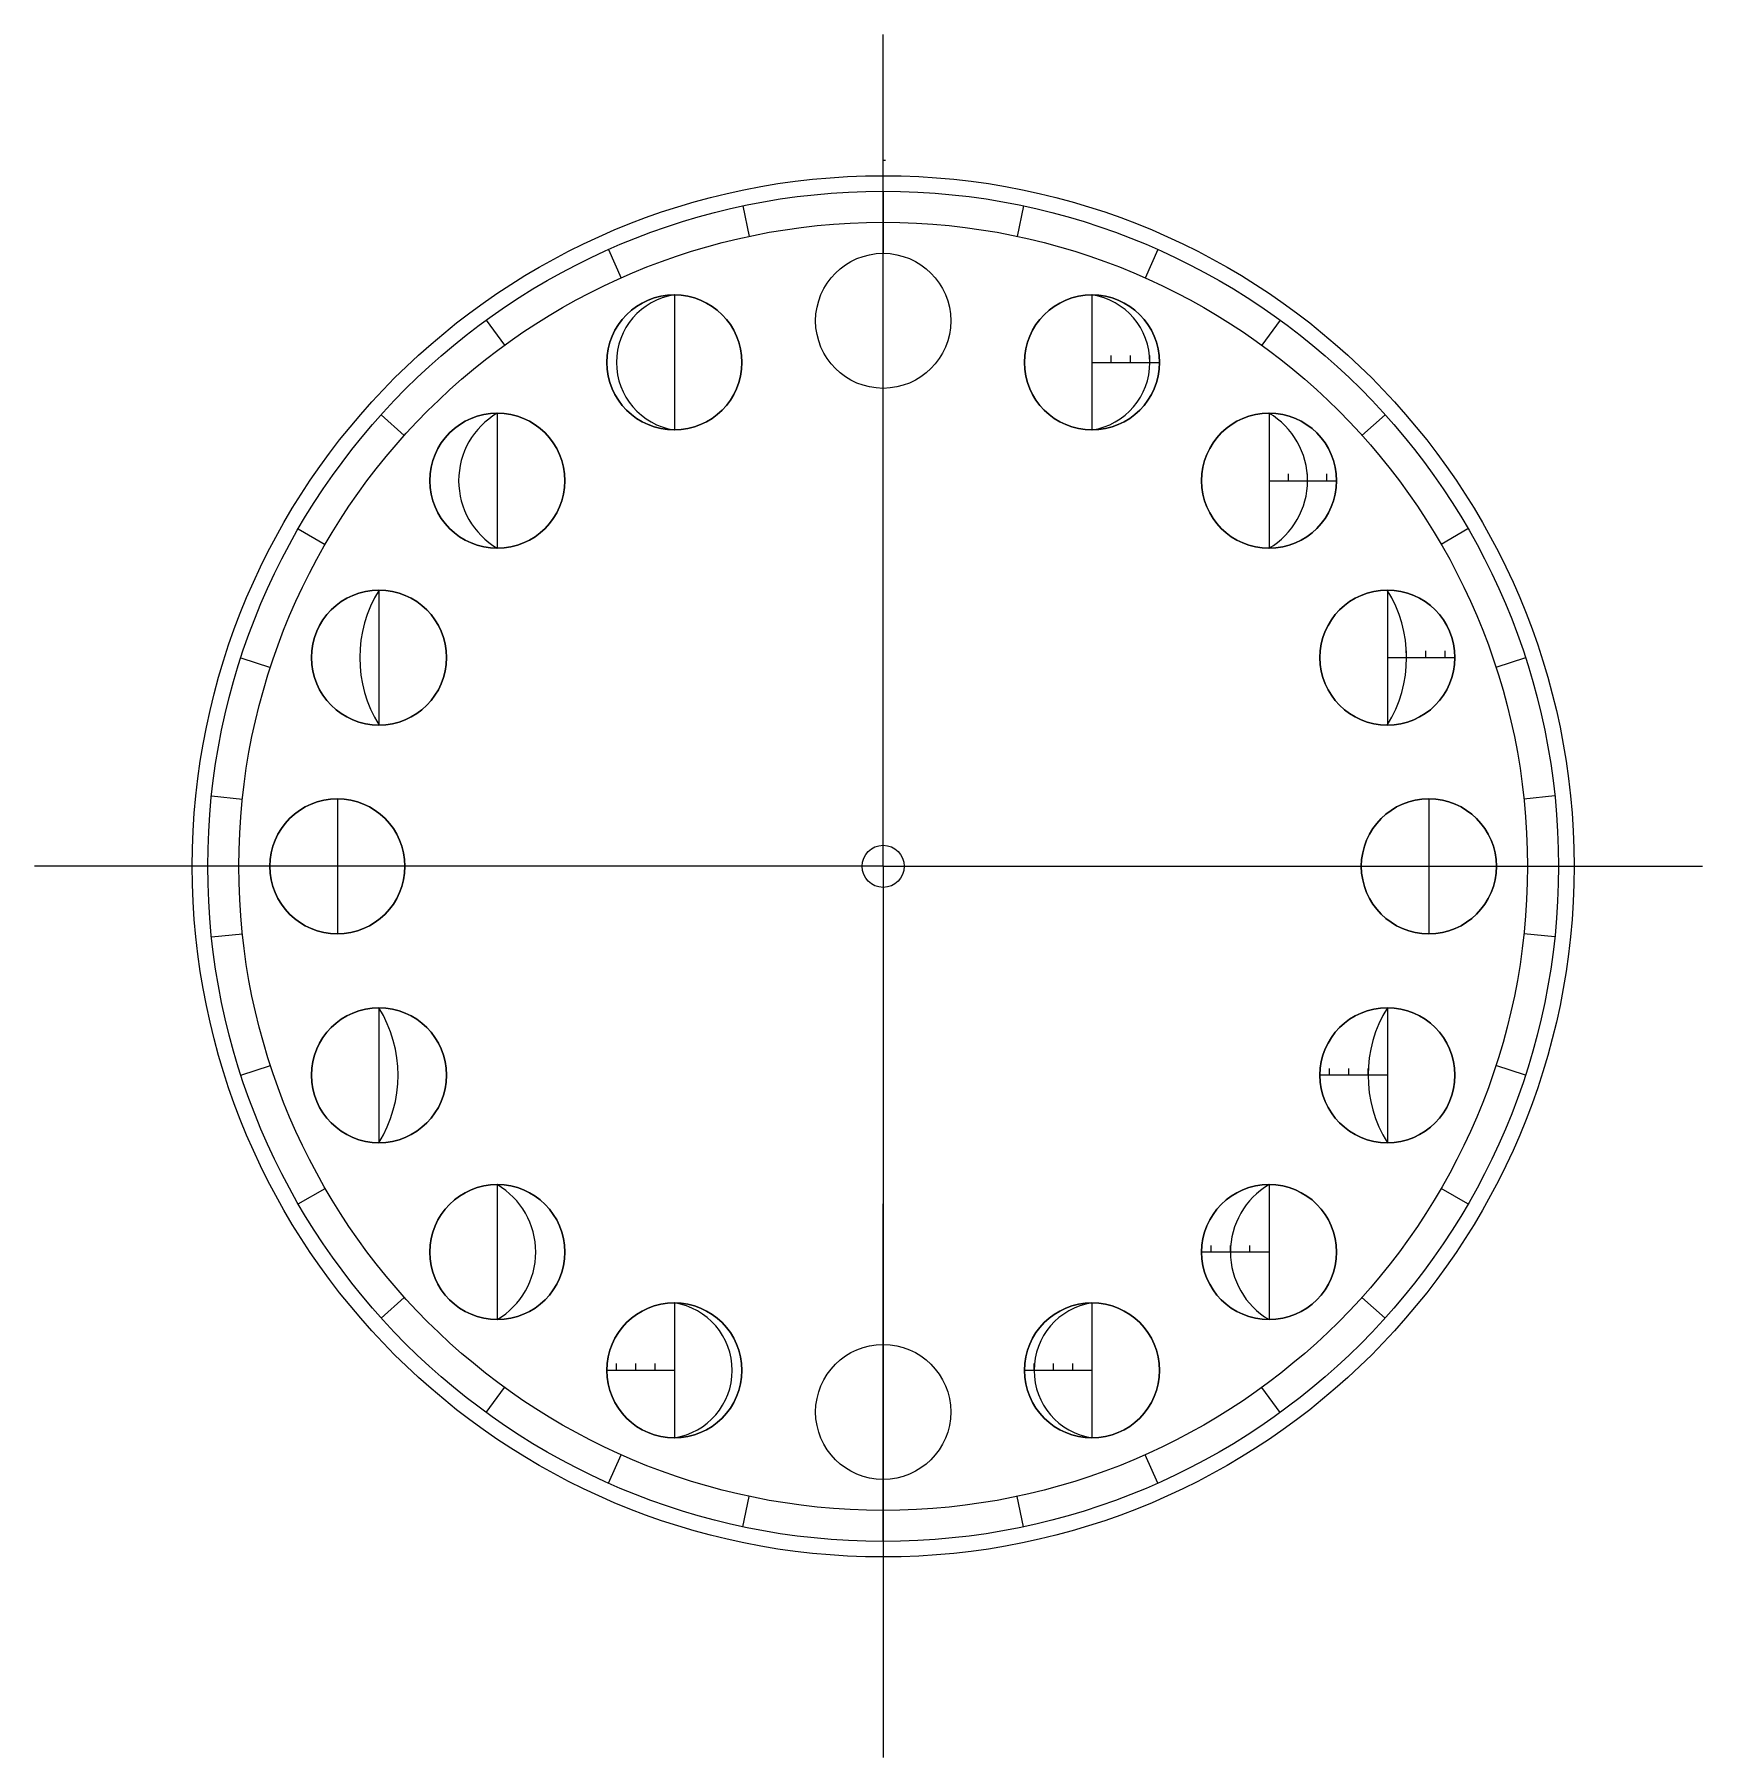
# Model space of a CAD drawing. Header units: inches. Extents: x 14 to 26.4, y 5.2 to 18.
import ezdxf

# ---------------------------------------------------------------- set-up
doc = ezdxf.new("R2010")
doc.units = ezdxf.units.IN
doc.header["$MEASUREMENT"] = 0
doc.layers.add('Cut', color=3, linetype='Continuous')
doc.layers.add('Etch', color=5, linetype='Continuous')
doc.layers.add('Ref', color=1, linetype='Continuous', plot=False)

# ---------------------------------------------------------------- blocks, each defined once
blk = doc.blocks.new('*U5')
at = {"layer": 'Ref'}
blk.add_circle((0, 0), 0.5, dxfattribs=at)
blk = doc.blocks.new('*U6')
at = {"layer": 'Etch', "color": 0, "linetype": 'ByBlock', "lineweight": -2, "transparency": 16777216}
blk.add_blockref('*U5', (20.299, 15.839), dxfattribs=at)
for p, rotation in [((18.753, 15.531), 22.5), ((21.845, 15.531), 337.4999999999999), ((17.442, 14.655), 45.00000000000001), ((23.156, 14.655), 315), ((16.566, 13.345), 67.5), ((24.032, 13.345), 292.5000000000001), ((16.258, 11.799), 90), ((24.339, 11.799), 270), ((16.566, 10.252), 112.5), ((24.032, 10.252), 247.5), ((17.442, 8.942), 135), ((23.156, 8.942), 225), ((18.753, 8.066), 157.5), ((21.845, 8.066), 202.5000000000001), ((20.299, 7.758), 180)]:
    blk.add_blockref('*U5', p, dxfattribs=dict(at, rotation=rotation))
blk = doc.blocks.new('*U7')
at = {"layer": 'Etch'}
blk.add_line((0, 0.115), (0, -0.115), dxfattribs=at)
blk = doc.blocks.new('*U8')
at = {"layer": 'Etch', "color": 0, "linetype": 'ByBlock', "lineweight": -2, "transparency": 16777216}
blk.add_blockref('*U7', (20.299, 16.684), dxfattribs=at)
for p, rotation in [((19.283, 16.577), 11.99999999999999), ((21.314, 16.577), 348.0000000000001), ((18.312, 16.261), 23.99999999999999), ((22.286, 16.261), 336.0000000000001), ((17.427, 15.751), 35.99999999999999), ((23.17, 15.751), 324.0000000000001), ((16.668, 15.067), 48.00000000000002), ((23.929, 15.067), 312.0000000000001), ((16.068, 14.241), 60.00000000000003), ((24.529, 14.241), 300.0000000000001), ((15.653, 13.308), 72), ((24.945, 13.308), 288.0000000000001), ((15.44, 12.309), 84.00000000000003), ((25.157, 12.309), 276.0000000000001), ((15.44, 11.288), 96.00000000000004), ((25.157, 11.288), 264), ((15.653, 10.289), 108), ((24.945, 10.289), 252.0000000000001), ((16.068, 9.356), 120), ((24.529, 9.356), 240), ((16.668, 8.53), 132), ((23.929, 8.53), 228.0000000000001), ((17.427, 7.846), 144), ((23.17, 7.846), 216), ((18.312, 7.336), 156.0000000000001), ((22.286, 7.336), 204), ((19.283, 7.02), 168.0000000000001), ((20.299, 6.913), 180), ((21.314, 7.02), 192)]:
    blk.add_blockref('*U7', p, dxfattribs=dict(at, rotation=rotation))

msp = doc.modelspace()

# ---------------------------------------------------------------- linework, layer by layer
at = {"layer": 'Cut'}
for p, q in [((16.258, 12.299), (16.258, 11.299)), ((24.339, 12.299), (24.339, 11.299))]:
    msp.add_line(p, q, dxfattribs=at)
for centre, radius in [((20.299, 11.799), 5.115), ((20.299, 15.839), 0.5), ((20.299, 11.799), 0.156)]:
    msp.add_circle(centre, radius, dxfattribs=at)
for centre, radius, start, end in [((18.83, 15.531), 0.506, 98.7974, 261.2026), ((18.753, 15.531), 0.5, 270, 90), ((21.845, 15.531), 0.5, 90, 270), ((21.768, 15.531), 0.506, 278.7974, 81.2026), ((17.736, 14.655), 0.58, 120.5102, 239.4898), ((17.442, 14.655), 0.5, 270, 90), ((23.156, 14.655), 0.5, 90, 270), ((22.861, 14.655), 0.58, 300.5102, 59.4898), ((17.37, 13.345), 0.946, 148.1092, 211.8908), ((16.566, 13.345), 0.5, 270, 90), ((24.032, 13.345), 0.5, 90, 270), ((23.228, 13.345), 0.946, 328.1092, 31.8908), ((16.258, 11.799), 0.5, 270, 90), ((24.339, 11.799), 0.5, 90, 270), ((16.566, 10.252), 0.5, 270, 90), ((15.762, 10.252), 0.946, 328.1092, 31.8908), ((24.032, 10.252), 0.5, 90, 270), ((24.835, 10.252), 0.946, 148.1092, 211.8908), ((17.442, 8.942), 0.5, 270, 90), ((17.147, 8.942), 0.58, 300.5102, 59.4898), ((23.156, 8.942), 0.5, 90, 270), ((23.45, 8.942), 0.58, 120.5102, 239.4898), ((18.753, 8.066), 0.5, 270, 90), ((18.675, 8.066), 0.506, 278.7974, 81.2026), ((21.845, 8.066), 0.5, 90, 270), ((21.922, 8.066), 0.506, 98.7974, 261.2026)]:
    msp.add_arc(centre, radius, start, end, dxfattribs=at)
at = {"layer": 'Etch'}
for centre, radius in [((20.299, 11.799), 5), ((20.299, 11.799), 4.77), ((20.299, 7.758), 0.5)]:
    msp.add_circle(centre, radius, dxfattribs=at)
for centre, start, end in [((18.753, 15.531), 90, 270), ((21.845, 15.531), 270, 90), ((17.442, 14.655), 90, 270), ((23.156, 14.655), 270, 90), ((16.566, 13.345), 90, 270), ((24.032, 13.345), 270, 90), ((16.258, 11.799), 90, 270), ((24.339, 11.799), 270, 90), ((16.566, 10.252), 90, 270), ((24.032, 10.252), 270, 90), ((17.442, 8.942), 90, 270), ((23.156, 8.942), 270, 90), ((18.753, 8.066), 90, 270), ((21.845, 8.066), 270, 90)]:
    msp.add_arc(centre, 0.5, start, end, dxfattribs=at)
at = {"layer": 'Ref'}
for p, q in [((20.299, 11.799), (20.299, 17.96)), ((20.299, 16.799), (20.299, 17.028)), ((20.299, 17.028), (20.317, 17.028)), ((20.299, 16.913), (20.317, 16.913)), ((20.299, 14.879), (20.299, 16.799)), ((20.299, 16.799), (20.299, 16.339)), ((18.753, 16.031), (18.753, 15.031)), ((21.845, 16.031), (21.845, 15.031)), ((21.988, 15.531), (21.988, 15.581)), ((22.131, 15.531), (22.131, 15.581)), ((22.273, 15.531), (22.273, 15.581)), ((21.845, 15.531), (21.916, 15.531)), ((21.916, 15.531), (21.988, 15.531)), ((21.988, 15.531), (22.059, 15.531)), ((22.059, 15.531), (22.131, 15.531)), ((22.131, 15.531), (22.202, 15.531)), ((22.202, 15.531), (22.273, 15.531)), ((22.273, 15.531), (22.345, 15.531)), ((17.442, 15.155), (17.442, 14.155)), ((23.156, 15.155), (23.156, 14.155)), ((23.299, 14.655), (23.299, 14.705)), ((23.441, 14.655), (23.441, 14.705)), ((23.584, 14.655), (23.584, 14.705)), ((23.156, 14.655), (23.227, 14.655)), ((23.227, 14.655), (23.299, 14.655)), ((23.299, 14.655), (23.37, 14.655)), ((23.37, 14.655), (23.441, 14.655)), ((23.441, 14.655), (23.513, 14.655)), ((23.513, 14.655), (23.584, 14.655)), ((23.584, 14.655), (23.656, 14.655)), ((16.566, 13.845), (16.566, 12.845)), ((24.032, 13.845), (24.032, 12.845)), ((24.032, 13.345), (24.103, 13.345)), ((24.103, 13.345), (24.174, 13.345)), ((24.174, 13.345), (24.174, 13.395)), ((24.174, 13.345), (24.246, 13.345)), ((24.246, 13.345), (24.317, 13.345)), ((24.317, 13.345), (24.317, 13.395)), ((24.317, 13.345), (24.389, 13.345)), ((24.389, 13.345), (24.46, 13.345)), ((24.46, 13.345), (24.46, 13.395)), ((24.46, 13.345), (24.532, 13.345)), ((20.299, 11.799), (14.015, 11.799)), ((20.299, 11.799), (20.299, 5.199)), ((20.299, 11.799), (26.365, 11.799)), ((20.299, 11.799), (20.299, 6.799)), ((16.566, 10.752), (16.566, 9.752)), ((24.032, 10.752), (24.032, 9.752)), ((23.603, 10.252), (23.532, 10.252)), ((23.603, 10.252), (23.603, 10.302)), ((23.674, 10.252), (23.603, 10.252)), ((23.746, 10.252), (23.674, 10.252)), ((23.746, 10.252), (23.746, 10.302)), ((23.817, 10.252), (23.746, 10.252)), ((23.889, 10.252), (23.817, 10.252)), ((23.889, 10.252), (23.889, 10.302)), ((23.96, 10.252), (23.889, 10.252)), ((24.032, 10.252), (23.96, 10.252)), ((17.442, 9.442), (17.442, 8.442)), ((23.156, 9.442), (23.156, 8.442)), ((20.299, 6.799), (20.299, 9.299)), ((22.727, 8.942), (22.656, 8.942)), ((22.727, 8.942), (22.727, 8.992)), ((22.799, 8.942), (22.727, 8.942)), ((22.87, 8.942), (22.799, 8.942)), ((22.87, 8.942), (22.87, 8.992)), ((22.941, 8.942), (22.87, 8.942)), ((23.013, 8.942), (22.941, 8.942)), ((23.013, 8.942), (23.013, 8.992)), ((23.084, 8.942), (23.013, 8.942)), ((23.156, 8.942), (23.084, 8.942)), ((18.753, 8.566), (18.753, 7.566)), ((21.845, 8.566), (21.845, 7.566)), ((18.324, 8.066), (18.253, 8.066)), ((18.324, 8.066), (18.324, 8.116)), ((18.395, 8.066), (18.324, 8.066)), ((18.467, 8.066), (18.395, 8.066)), ((18.467, 8.066), (18.467, 8.116)), ((18.538, 8.066), (18.467, 8.066)), ((18.61, 8.066), (18.538, 8.066)), ((18.61, 8.066), (18.61, 8.116)), ((18.681, 8.066), (18.61, 8.066)), ((18.753, 8.066), (18.681, 8.066)), ((21.416, 8.066), (21.345, 8.066)), ((21.416, 8.066), (21.416, 8.116)), ((21.488, 8.066), (21.416, 8.066)), ((21.559, 8.066), (21.488, 8.066)), ((21.559, 8.066), (21.559, 8.116)), ((21.631, 8.066), (21.559, 8.066)), ((21.702, 8.066), (21.631, 8.066)), ((21.702, 8.066), (21.702, 8.116)), ((21.773, 8.066), (21.702, 8.066)), ((21.845, 8.066), (21.773, 8.066))]:
    msp.add_line(p, q, dxfattribs=at)

# ---------------------------------------------------------------- block references
at = {"layer": 'Etch'}
for name in ['*U8', '*U6']:
    msp.add_blockref(name, (0, 0), dxfattribs=at)

doc.saveas('drawing.dxf')
